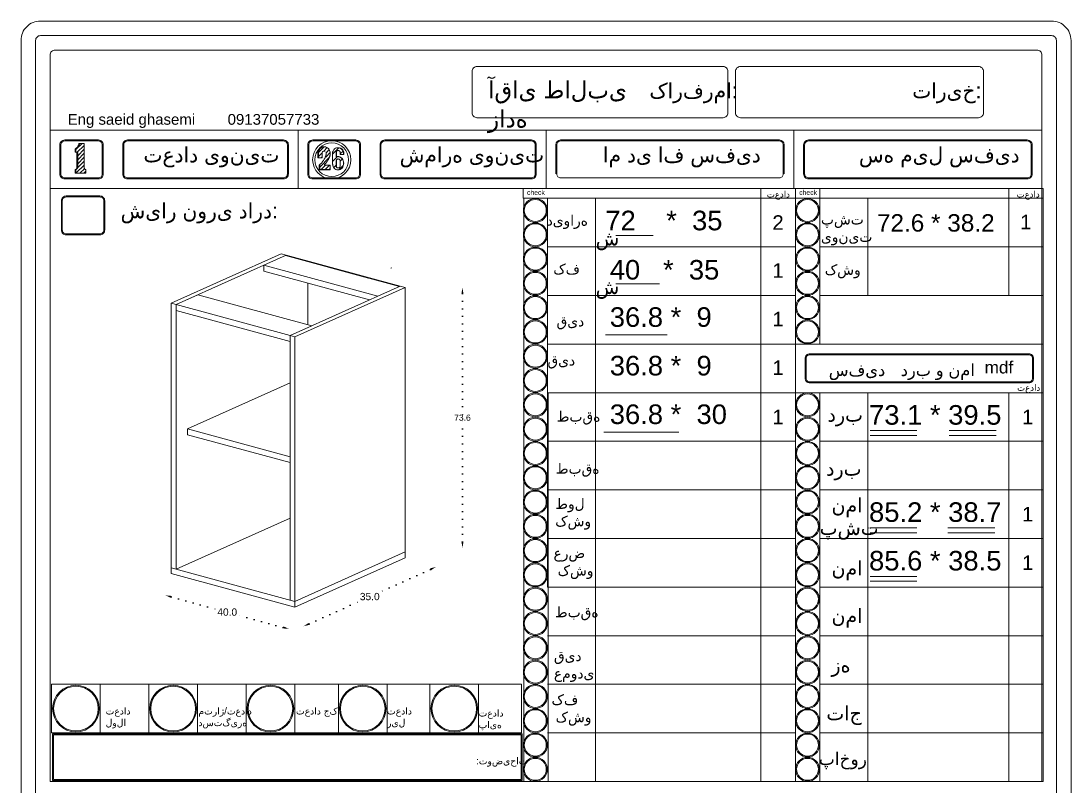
# Model space of a CAD drawing. Header units: inches. Extents: x 104 to 9740, y 936 to 6735.
# Drawn here: x 8816 to 9248, y 4775.8 to 5090.6 of the extents above; entities that cross this region are included whole.
import ezdxf

# ---------------------------------------------------------------- set-up
doc = ezdxf.new("R2010")
doc.units = ezdxf.units.IN
doc.header["$MEASUREMENT"] = 0
doc.linetypes.add('ACAD_ISO07W100', pattern=[3, 0, -3])
doc.styles.get("Standard").update_dxf_attribs({"font": 'arial.ttf'})
doc.dimstyles.new('Copy of Standard', dxfattribs={"dimtxt": 2.5, "dimasz": 2.5, "dimexe": 0.18, "dimexo": 0.0625, "dimgap": 0.09, "dimtad": 0, "dimtih": 1, "dimtoh": 1, "dimdec": 1, "dimzin": 0, "dimdsep": 46, "dimtxsty": 'Standard', "dimcen": 0.09, "dimse1": 1, "dimse2": 1, "dimadec": 0, "dimazin": 0, "dimtfac": 1, "dimtdec": 1, "dimtix": 1, "dimtofl": 0, "dimtmove": 0, "dimatfit": 3, "dimfxl": 1, "dimtolj": 1, "dimtzin": 0, "dimarcsym": 0})
doc.dimstyles.get("Standard").update_dxf_attribs({"dimtxt": 3, "dimasz": 2.5, "dimexe": 0.18, "dimexo": 0.0625, "dimgap": 0.09, "dimtad": 0, "dimtih": 1, "dimtoh": 1, "dimdec": 1, "dimzin": 0, "dimdsep": 46, "dimtxsty": 'Standard', "dimcen": 0.09, "dimse1": 1, "dimse2": 1, "dimadec": 0, "dimazin": 0, "dimtfac": 1, "dimtdec": 1, "dimtix": 1, "dimtofl": 0, "dimtmove": 0, "dimatfit": 0, "dimfxl": 1, "dimtolj": 1, "dimtzin": 0, "dimarcsym": 0})

# ---------------------------------------------------------------- blocks, each defined once
blk = doc.blocks.new('*D852')
at = {"color": 0, "linetype": 'ACAD_ISO07W100', "lineweight": -2, "transparency": 16777216}
for p, q in [((8997.59, 4978.38), (8997.59, 4928.7)), ((8997.59, 4876.28), (8997.59, 4925.96))]:
    blk.add_line(p, q, dxfattribs=at)
at = {"color": 0, "transparency": 16777216}
for points in [[(8997.17, 4978.38), (8998.01, 4978.38), (8997.59, 4980.88)], [(8997.17, 4876.28), (8998.01, 4876.28), (8997.59, 4873.78)]]:
    blk.add_solid(points, dxfattribs=at)
at = {"layer": 'Defpoints', "color": 0, "transparency": 16777216}
for p in [(8973.98, 4980.88), (8997.59, 4980.88), (8983.2, 4873.78)]:
    blk.add_point(p, dxfattribs=at)
at = {"color": 0, "lineweight": 20, "transparency": 16777216, "insert": (8997.59, 4927.33), "char_height": 2.5, "attachment_point": 5}
blk.add_mtext('\\A1;73.6', dxfattribs=at)
blk = doc.blocks.new('*D848')
at = {"color": 0, "linetype": 'ACAD_ISO07W100', "lineweight": -2, "transparency": 16777216}
for p, q in [((8984.44, 4864.92), (8963.08, 4855.33)), ((8934.49, 4842.5), (8955.85, 4852.09))]:
    blk.add_line(p, q, dxfattribs=at)
at = {"color": 0, "transparency": 16777216}
for points in [[(8984.27, 4865.3), (8984.61, 4864.54), (8986.72, 4865.94)], [(8934.32, 4842.88), (8934.66, 4842.12), (8932.21, 4841.48)]]:
    blk.add_solid(points, dxfattribs=at)
at = {"layer": 'Defpoints', "color": 0, "transparency": 16777216}
for p in [(8983.2, 4873.78), (8928.69, 4849.32), (8932.21, 4841.48)]:
    blk.add_point(p, dxfattribs=at)
at = {"color": 0, "lineweight": 20, "transparency": 16777216, "insert": (8959.46, 4853.71), "char_height": 3, "attachment_point": 5}
blk.add_mtext('\\A1;35.0', dxfattribs=at)
blk = doc.blocks.new('*D849')
at = {"color": 0, "linetype": 'ACAD_ISO07W100', "lineweight": -2, "transparency": 16777216}
for p, q in [((8877.76, 4853.59), (8896.77, 4848.42)), ((8923.85, 4841.05), (8904.85, 4846.22))]:
    blk.add_line(p, q, dxfattribs=at)
at = {"color": 0, "transparency": 16777216}
for points in [[(8877.87, 4853.99), (8877.66, 4853.18), (8875.35, 4854.24)], [(8923.96, 4841.45), (8923.74, 4840.64), (8926.26, 4840.39)]]:
    blk.add_solid(points, dxfattribs=at)
at = {"layer": 'Defpoints', "color": 0, "transparency": 16777216}
for p in [(8877.78, 4863.17), (8875.35, 4854.24), (8928.69, 4849.32)]:
    blk.add_point(p, dxfattribs=at)
at = {"color": 0, "lineweight": 20, "transparency": 16777216, "insert": (8900.81, 4847.32), "char_height": 3, "attachment_point": 5}
blk.add_mtext('\\A1;40.0', dxfattribs=at)

msp = doc.modelspace()

# ---------------------------------------------------------------- hatches: boundary and pattern name
at = {"lineweight": 20}
h = msp.add_hatch(dxfattribs=at)
h.set_pattern_fill('ANSI31', color=256, scale=9.218651)
h.set_pattern_definition([(45, (8092.7058, 5579.2127), (-0.8148213, 0.8148213), [])])
h.paths.add_polyline_path([(8842.47, 5029.46), (8842.38, 5029.5), (8842.3, 5029.56), (8842.22, 5029.62), (8842.15, 5029.69), (8842.09, 5029.77), (8842.04, 5029.86), (8842, 5029.95), (8841.97, 5030.05), (8841.95, 5030.14), (8841.94, 5030.24), (8841.94, 5040.17), (8840.08, 5040.17), (8840.05, 5039.94), (8840.01, 5039.71), (8839.94, 5039.49), (8839.85, 5039.27), (8839.75, 5039.06), (8839.63, 5038.86), (8839.49, 5038.67), (8839.33, 5038.5), (8839.16, 5038.34), (8838.98, 5038.19), (8838.78, 5038.06), (8838.58, 5037.95), (8838.58, 5036.55), (8838.98, 5036.55), (8839.29, 5036.52), (8839.29, 5030.28), (8839.28, 5030.19), (8839.26, 5030.09), (8839.22, 5030), (8839.18, 5029.91), (8839.13, 5029.83), (8839.07, 5029.75), (8839, 5029.68), (8838.93, 5029.62), (8838.85, 5029.57), (8838.76, 5029.52), (8838.67, 5029.48), (8838.58, 5029.46), (8838.58, 5028.03), (8842.67, 5028.03), (8842.67, 5029.41), (8842.57, 5029.43)])
h = msp.add_hatch(dxfattribs=at)
h.set_pattern_fill('ANSI31', color=256, scale=9.218651)
h.set_pattern_definition([(45, (8302.9382, 5606.9876), (-0.8148213, 0.8148213), [])])
h.paths.add_polyline_path([(8943.16, 5031.24), (8940.81, 5031.24), (8940.81, 5031.52), (8941.05, 5031.75), (8941.28, 5031.99), (8941.5, 5032.24), (8941.71, 5032.5), (8941.91, 5032.76), (8942.1, 5033.04), (8942.27, 5033.32), (8942.44, 5033.61), (8942.59, 5033.9), (8942.73, 5034.2), (8942.86, 5034.51), (8942.91, 5034.63), (8942.98, 5034.82), (8943.04, 5035.02), (8943.09, 5035.21), (8943.14, 5035.42), (8943.17, 5035.62), (8943.19, 5035.82), (8943.2, 5036.03), (8943.2, 5036.23), (8943.19, 5036.44), (8943.16, 5036.64), (8942.96, 5037.34), (8942.58, 5037.95), (8942.03, 5038.43), (8941.44, 5038.7), (8940.82, 5038.79), (8940.12, 5038.68), (8939.46, 5038.39), (8938.93, 5037.91), (8938.54, 5037.31), (8938.35, 5036.62), (8938.35, 5035.9), (8938.35, 5034.26), (8939.83, 5034.26), (8939.83, 5036.42), (8939.97, 5036.68), (8940.16, 5036.87), (8940.4, 5036.99), (8940.66, 5037.03), (8940.82, 5037), (8940.92, 5036.99), (8940.93, 5036.99), (8941.09, 5036.96), (8941.32, 5036.84), (8941.51, 5036.66), (8941.64, 5036.43), (8941.68, 5036.17), (8941.68, 5036), (8941.67, 5035.83), (8941.66, 5035.67), (8941.63, 5035.5), (8941.6, 5035.34), (8941.56, 5035.17), (8941.52, 5035.01), (8941.46, 5034.86), (8941.4, 5034.7), (8941.33, 5034.55), (8941.25, 5034.38), (8941.09, 5034.06), (8940.91, 5033.74), (8940.73, 5033.44), (8940.53, 5033.14), (8940.33, 5032.84), (8940.11, 5032.56), (8939.88, 5032.28), (8939.64, 5032.02), (8939.4, 5031.76), (8939.14, 5031.51), (8938.87, 5031.27), (8938.87, 5029.45), (8943.16, 5029.45)])
h = msp.add_hatch(dxfattribs=at)
h.set_pattern_fill('ANSI31', color=256, scale=17)
h.set_pattern_definition([(45, (7951.4652, 5921.3374), (-1.502602, 1.502602), [])])
h.paths.add_polyline_path([(8947.94, 5033.99), (8947.8, 5034.14), (8947.64, 5034.29), (8947.46, 5034.41), (8947.28, 5034.52), (8947.09, 5034.61), (8946.89, 5034.68), (8946.68, 5034.73), (8946.47, 5034.76), (8946.25, 5034.77), (8946.11, 5034.76), (8945.92, 5034.73), (8945.71, 5034.68), (8945.62, 5034.67), (8945.62, 5036.52), (8945.65, 5036.72), (8945.72, 5036.9), (8945.84, 5037.06), (8946, 5037.18), (8946.18, 5037.25), (8946.28, 5037.29), (8946.48, 5037.31), (8946.67, 5037.29), (8946.86, 5037.21), (8947.02, 5037.09), (8947.14, 5036.93), (8947.22, 5036.75), (8947.24, 5036.55), (8947.24, 5035.59), (8948.64, 5035.59), (8948.64, 5036.52), (8948.48, 5037.03), (8948.22, 5037.49), (8947.85, 5037.87), (8947.4, 5038.17), (8946.9, 5038.35), (8946.38, 5038.41), (8946.37, 5038.41), (8945.84, 5038.35), (8945.39, 5038.18), (8944.98, 5037.91), (8944.61, 5037.52), (8944.34, 5037.06), (8944.18, 5036.55), (8944.18, 5032.1), (8944.18, 5031.91), (8944.19, 5031.72), (8944.21, 5031.53), (8944.24, 5031.34), (8944.28, 5031.15), (8944.33, 5030.97), (8944.36, 5030.85), (8944.54, 5030.43), (8944.81, 5030.05), (8945.15, 5029.73), (8945.49, 5029.53), (8945.89, 5029.4), (8946.35, 5029.35), (8946.8, 5029.4), (8947.24, 5029.54), (8947.63, 5029.77), (8947.76, 5029.89), (8947.94, 5030.07), (8948.24, 5030.51), (8948.46, 5030.99), (8948.6, 5031.5), (8948.64, 5032.03), (8948.6, 5032.56), (8948.46, 5033.07), (8948.24, 5033.55)])
h.paths.add_polyline_path([(8945.65, 5033.23), (8945.72, 5033.42), (8945.84, 5033.57), (8946, 5033.69), (8946.18, 5033.77), (8946.38, 5033.8), (8946.48, 5033.79), (8946.67, 5033.77), (8946.86, 5033.69), (8947.02, 5033.57), (8947.14, 5033.41), (8947.22, 5033.23), (8947.24, 5033.03), (8947.24, 5030.85), (8947.22, 5030.65), (8947.14, 5030.47), (8947.02, 5030.31), (8946.86, 5030.19), (8946.67, 5030.11), (8946.48, 5030.09), (8946.28, 5030.11), (8946.18, 5030.15), (8946.09, 5030.19), (8946, 5030.22), (8945.84, 5030.35), (8945.72, 5030.5), (8945.65, 5030.69), (8945.62, 5030.88), (8945.62, 5033.04)], flags=16)

# ---------------------------------------------------------------- linework, layer by layer
for p, q in [((8827.97, 4777.62), (8827.97, 5076.58)), ((9235.97, 5045.62), (8827.97, 5045.62)), ((8827.97, 4866.63), (8827.97, 5045.62)), ((8847.81, 5041.62), (8833.97, 5041.62)), ((8923.97, 5041.62), (8859.81, 5041.62)), ((8929.97, 5021.62), (8929.97, 5045.62)), ((8953.67, 5041.62), (8935.97, 5041.62)), ((9025.97, 5041.62), (8965.67, 5041.62)), ((9031.97, 5021.62), (9031.97, 5045.62)), ((9031.97, 5045.62), (9031.97, 5025.62)), ((9127.97, 5041.62), (9037.97, 5041.62)), ((9133.97, 5021.62), (9133.97, 5045.62)), ((9229.97, 5041.62), (9139.97, 5041.62)), ((8831.97, 5027.62), (8831.97, 5039.62)), ((8838.58, 5037.95), (8838.58, 5036.55)), ((8849.81, 5039.62), (8849.81, 5027.62)), ((8857.81, 5027.62), (8857.81, 5039.62)), ((8925.97, 5027.62), (8925.97, 5039.62)), ((8933.97, 5039.62), (8933.97, 5027.62)), ((8946.28, 5037.29), (8946.48, 5037.31)), ((8955.67, 5027.62), (8955.67, 5039.62)), ((8963.67, 5027.62), (8963.67, 5039.62)), ((9027.97, 5039.62), (9027.97, 5027.62)), ((9035.97, 5027.62), (9035.97, 5039.62)), ((9129.97, 5039.62), (9129.97, 5027.62)), ((9137.97, 5027.62), (9137.97, 5039.62)), ((9231.97, 5027.62), (9231.97, 5039.62)), ((9022.57, 5021.62), (9022.57, 5017.62)), ((9120.4, 4777.62), (9120.4, 5021.62)), ((9134.57, 5021.62), (9134.57, 4997.62)), ((9144.57, 5021.62), (9144.57, 4997.62)), ((9222.35, 4977.62), (9222.35, 5021.62)), ((9022.57, 5017.62), (9236.57, 5017.62)), ((9022.84, 4777.62), (9022.84, 5017.62)), ((9032.57, 4861.62), (9032.57, 5017.62)), ((9032.57, 4857.62), (9032.57, 5017.62)), ((9032.57, 5017.62), (9032.57, 4997.62)), ((9052.38, 5017.62), (9052.38, 4777.62)), ((9134.57, 4861.62), (9134.57, 5017.62)), ((9134.57, 4777.62), (9134.57, 5017.62)), ((9144.57, 4977.62), (9144.57, 5017.62)), ((9144.57, 4957.62), (9144.57, 5017.62)), ((9144.57, 4957.62), (9144.57, 5017.62)), ((9144.57, 5017.62), (9144.57, 4997.62)), ((9164.38, 5017.62), (9164.38, 4977.62)), ((9060.73, 5002.36), (9076.06, 5002.36)), ((9032.57, 4997.62), (9134.57, 4997.62)), ((9144.57, 4997.62), (9236.57, 4997.62)), ((8915.89, 4990.05), (8915.89, 4987.63)), ((9060.73, 4982.36), (9078.62, 4982.36)), ((9032.57, 4977.62), (9134.57, 4977.62)), ((9236.57, 4977.62), (9144.57, 4977.62)), ((9236.57, 4977.62), (9216.57, 4977.62)), ((9056.38, 4961.48), (9081.8, 4961.48)), ((9032.57, 4957.62), (9236.57, 4957.62)), ((9138.57, 4943.62), (9138.57, 4951.62)), ((9230.57, 4953.62), (9140.57, 4953.62)), ((9232.57, 4951.62), (9232.57, 4943.62)), ((9230.57, 4941.62), (9140.57, 4941.62)), ((9032.57, 4937.62), (9134.57, 4937.62)), ((9032.84, 4777.62), (9032.84, 4937.62)), ((9236.57, 4937.62), (9134.57, 4937.62)), ((9144.57, 4777.62), (9144.57, 4937.62)), ((9164.38, 4937.62), (9164.38, 4837.62)), ((9222.35, 4937.62), (9222.35, 4777.62)), ((9055.82, 4921.36), (9086.58, 4921.36)), ((9165.27, 4922.01), (9184.6, 4922.01)), ((9197.9, 4922.01), (9217.23, 4922.01)), ((9032.57, 4917.62), (9134.57, 4917.62)), ((9032.57, 4917.62), (9052.38, 4917.62)), ((9032.57, 4917.62), (9134.57, 4917.62)), ((9101.08, 4917.62), (9134.57, 4917.62)), ((9144.57, 4917.62), (9236.57, 4917.62)), ((9164.38, 4917.62), (9164.38, 4817.62)), ((9165.27, 4919.99), (9184.6, 4919.99)), ((9197.9, 4919.99), (9217.23, 4919.99)), ((9032.57, 4897.62), (9052.38, 4897.62)), ((9032.57, 4897.62), (9134.57, 4897.62)), ((9144.57, 4897.62), (9236.57, 4897.62)), ((9144.57, 4897.62), (9236.57, 4897.62)), ((9164.38, 4897.62), (9164.38, 4797.62)), ((9165.27, 4882.01), (9184.6, 4882.01)), ((9197.32, 4882.01), (9216.66, 4882.01)), ((9032.57, 4877.62), (9134.57, 4877.62)), ((9144.57, 4877.62), (9236.57, 4877.62)), ((9164.38, 4877.62), (9164.38, 4777.62)), ((9165.27, 4879.99), (9184.6, 4879.99)), ((9197.32, 4879.99), (9216.66, 4879.99)), ((9165.27, 4862.01), (9184.6, 4862.01)), ((9032.57, 4857.62), (9134.57, 4857.62)), ((9120.4, 4857.62), (9134.57, 4857.62)), ((9144.57, 4857.62), (9236.57, 4857.62)), ((9165.27, 4859.99), (9184.6, 4859.99)), ((9032.57, 4837.62), (9134.57, 4837.62)), ((9120.4, 4837.62), (9134.57, 4837.62)), ((9144.57, 4837.62), (9236.57, 4837.62)), ((9144.57, 4837.62), (9236.57, 4837.62)), ((8828.57, 4817.62), (9021.95, 4817.62)), ((8828.57, 4817.62), (8828.57, 4797.62)), ((8848.57, 4817.62), (8848.57, 4797.62)), ((8868.57, 4817.62), (8868.57, 4797.62)), ((8888.57, 4817.62), (8888.57, 4797.62)), ((8908.57, 4817.62), (8908.57, 4797.62)), ((8928.57, 4817.62), (8928.57, 4797.62)), ((8946.56, 4817.62), (8946.56, 4797.62)), ((8966.56, 4817.62), (8966.56, 4797.62)), ((8984.24, 4817.62), (8984.24, 4797.62)), ((9004.24, 4817.62), (9004.24, 4797.62)), ((9021.95, 4817.62), (9021.95, 4797.62)), ((9032.57, 4817.62), (9134.57, 4817.62)), ((9032.57, 4817.62), (9134.57, 4817.62)), ((9120.4, 4817.62), (9134.57, 4817.62)), ((9144.57, 4817.62), (9236.57, 4817.62)), ((9144.57, 4817.62), (9236.57, 4817.62)), ((8828.57, 4797.62), (9021.95, 4797.62)), ((9032.57, 4797.62), (9134.57, 4797.62)), ((9032.57, 4797.62), (9134.57, 4797.62)), ((9120.4, 4797.62), (9134.57, 4797.62)), ((9144.57, 4797.62), (9236.57, 4797.62)), ((9144.57, 4797.62), (9236.57, 4797.62)), ((9022.57, 4777.62), (9134.57, 4777.62))]:
    msp.add_line(p, q, dxfattribs=at)
at = {"linetype": 'Continuous', "lineweight": 20, "extrusion": (5.55112e-17, 0.936966, 0.34942)}
for p, q in [((8923.07, 4994.74), (8877.78, 4974.41)), ((8879.82, 4973.86), (8925.11, 4994.18)), ((8925.11, 4994.18), (8923.07, 4994.74)), ((8925.11, 4994.18), (8924.81, 4994.05)), ((8958.92, 4984.77), (8924.81, 4994.05)), ((8924.81, 4994.05), (8971.65, 4981.31)), ((8925.11, 4994.18), (8971.95, 4981.44)), ((8962.73, 4977.3), (8915.89, 4990.05)), ((8959.38, 4975.8), (8915.89, 4987.63)), ((8968.44, 4989.04), (8968.14, 4988.9)), ((8968.44, 4989.04), (8968.44, 4988.82)), ((8971.95, 4981.44), (8926.66, 4961.11)), ((8934.03, 4982.69), (8934.03, 4965.54)), ((8973.98, 4980.88), (8971.95, 4981.44)), ((8888.74, 4977.86), (8879.82, 4973.86)), ((8888.74, 4977.86), (8935.58, 4965.12)), ((8928.69, 4960.56), (8973.98, 4980.88)), ((8973.98, 4980.88), (8973.98, 4869.64)), ((8973.98, 4980.88), (8973.98, 4872.06)), ((8877.78, 4974.41), (8879.82, 4973.86)), ((8877.78, 4974.41), (8877.78, 4865.59)), ((8879.82, 4973.86), (8879.82, 4865.03)), ((8879.82, 4973.86), (8879.82, 4971.44)), ((8926.66, 4961.11), (8879.82, 4973.86)), ((8958.92, 4975.59), (8958.92, 4975.92)), ((8959.22, 4975.84), (8959.22, 4975.73)), ((8926.66, 4958.7), (8879.82, 4971.44)), ((8935.58, 4965.12), (8926.66, 4961.11)), ((8926.66, 4961.11), (8928.69, 4960.56)), ((8926.66, 4961.11), (8926.66, 4852.29)), ((8926.66, 4961.11), (8926.66, 4958.7)), ((8928.69, 4960.56), (8928.69, 4851.74)), ((8926.66, 4941.67), (8884.48, 4922.75)), ((8884.48, 4922.75), (8884.48, 4920.33)), ((8926.66, 4911.27), (8884.48, 4922.75)), ((8926.66, 4908.85), (8884.48, 4920.33)), ((8926.66, 4886.05), (8879.82, 4865.03)), ((8973.98, 4872.06), (8928.69, 4851.74)), ((8973.98, 4872.06), (8928.69, 4851.74)), ((8928.69, 4849.32), (8973.98, 4869.64)), ((8973.98, 4869.64), (8973.98, 4872.06)), ((8879.82, 4865.03), (8877.78, 4865.59)), ((8928.69, 4851.74), (8877.78, 4865.59)), ((8877.78, 4863.17), (8877.78, 4865.59)), ((8877.78, 4863.17), (8928.69, 4849.32)), ((8928.69, 4851.74), (8926.66, 4852.29)), ((8928.69, 4851.74), (8928.69, 4849.32))]:
    msp.add_line(p, q, dxfattribs=at)
at = {"lineweight": 20}
for points in [[(8823.97, 4484.58), (9239.97, 4484.58, 0.414214), (9247.97, 4492.58), (9247.97, 5082.58, 0.414214), (9239.97, 5090.58), (8823.97, 5090.58, 0.414214), (8815.97, 5082.58), (8815.97, 4492.58, 0.414214)], [(8823.97, 4490.58), (9239.97, 4490.58, 0.414214), (9241.97, 4492.58), (9241.97, 5082.58, 0.414214), (9239.97, 5084.58), (8823.97, 5084.58, 0.414214), (8821.97, 5082.58), (8821.97, 4492.58, 0.414214)], [(9106.82, 5069.83, 0.414214), (9104.82, 5071.83), (9003.57, 5071.83, 0.414214), (9001.57, 5069.83), (9001.57, 5052.79, 0.414214), (9003.57, 5050.79), (9104.82, 5050.79, 0.414214), (9106.82, 5052.79)], [(9111.95, 5050.79), (9209.95, 5050.79, 0.414214), (9211.95, 5052.79), (9211.95, 5069.83, 0.414214), (9209.95, 5071.83), (9111.95, 5071.83, 0.414214), (9109.95, 5069.83), (9109.95, 5052.79, 0.414214)], [(9211.95, 5069.83, 0.414214), (9209.95, 5071.83), (9111.95, 5071.83, 0.414214), (9109.95, 5069.83), (9109.95, 5052.79, 0.414214), (9111.95, 5050.79), (9209.95, 5050.79, 0.414214), (9211.95, 5052.79)], [(8849.81, 5039.62, 0.414214), (8847.81, 5041.62), (8833.97, 5041.62, 0.414214), (8831.97, 5039.62), (8831.97, 5027.62, 0.414214), (8833.97, 5025.62), (8847.81, 5025.62, 0.414214), (8849.81, 5027.62)], [(8925.97, 5039.62, 0.414214), (8923.97, 5041.62), (8859.81, 5041.62, 0.414214), (8857.81, 5039.62), (8857.81, 5027.62, 0.414214), (8859.81, 5025.62), (8923.97, 5025.62, 0.414214), (8925.97, 5027.62)], [(8955.67, 5039.62, 0.414214), (8953.67, 5041.62), (8935.97, 5041.62, 0.414214), (8933.97, 5039.62), (8933.97, 5027.62, 0.414214), (8935.97, 5025.62), (8953.67, 5025.62, 0.414214), (8955.67, 5027.62)], [(9027.97, 5039.62, 0.414214), (9025.97, 5041.62), (8965.67, 5041.62, 0.414214), (8963.67, 5039.62), (8963.67, 5027.62, 0.414214), (8965.67, 5025.62), (9025.97, 5025.62, 0.414214), (9027.97, 5027.62)], [(9231.97, 5039.62, 0.414214), (9229.97, 5041.62), (9139.97, 5041.62, 0.414214), (9137.97, 5039.62), (9137.97, 5027.62, 0.414214), (9139.97, 5025.62), (9229.97, 5025.62, 0.414214), (9231.97, 5027.62)], [(8849.41, 5039.62, 0.414214), (8847.81, 5041.22), (8833.97, 5041.22, 0.414214), (8832.37, 5039.62), (8832.37, 5027.62, 0.414214), (8833.97, 5026.02), (8847.81, 5026.02, 0.414214), (8849.41, 5027.62)], [(8925.57, 5039.62, 0.414214), (8923.97, 5041.22), (8859.81, 5041.22, 0.414214), (8858.21, 5039.62), (8858.21, 5027.62, 0.414214), (8859.81, 5026.02), (8923.97, 5026.02, 0.414214), (8925.57, 5027.62)], [(8955.27, 5039.62, 0.414214), (8953.67, 5041.22), (8935.97, 5041.22, 0.414214), (8934.37, 5039.62), (8934.37, 5027.62, 0.414214), (8935.97, 5026.02), (8953.67, 5026.02, 0.414214), (8955.27, 5027.62)], [(9027.57, 5039.62, 0.414214), (9025.97, 5041.22), (8965.67, 5041.22, 0.414214), (8964.07, 5039.62), (8964.07, 5027.62, 0.414214), (8965.67, 5026.02), (9025.97, 5026.02, 0.414214), (9027.57, 5027.62)], [(9129.57, 5039.62, 0.414214), (9127.97, 5041.22), (9037.97, 5041.22, 0.414214), (9036.37, 5039.62), (9036.37, 5027.62, 0.414214), (9037.97, 5026.02), (9127.97, 5026.02, 0.414214), (9129.57, 5027.62)], [(9231.57, 5039.62, 0.414214), (9229.97, 5041.22), (9139.97, 5041.22, 0.414214), (9138.37, 5039.62), (9138.37, 5027.62, 0.414214), (9139.97, 5026.02), (9229.97, 5026.02, 0.414214), (9231.57, 5027.62)], [(8850.42, 5016.58, 0.414214), (8848.42, 5018.58), (8834.57, 5018.58, 0.414214), (8832.57, 5016.58), (8832.57, 5004.58, 0.414214), (8834.57, 5002.58), (8848.42, 5002.58, 0.414214), (8850.42, 5004.58)], [(8850.42, 5016.58, 0.414214), (8848.42, 5018.58), (8834.57, 5018.58, 0.414214), (8832.57, 5016.58), (8832.57, 5004.58, 0.414214), (8834.57, 5002.58), (8848.42, 5002.58, 0.414214), (8850.42, 5004.58)], [(8850.02, 5016.58, 0.414214), (8848.42, 5018.18), (8834.57, 5018.18, 0.414214), (8832.97, 5016.58), (8832.97, 5004.58, 0.414214), (8834.57, 5002.98), (8848.42, 5002.98, 0.414214), (8850.02, 5004.58)], [(8850.02, 5016.58, 0.414214), (8848.42, 5018.18), (8834.57, 5018.18, 0.414214), (8832.97, 5016.58), (8832.97, 5004.58, 0.414214), (8834.57, 5002.98), (8848.42, 5002.98, 0.414214), (8850.02, 5004.58)], [(9232.57, 4951.62, 0.414214), (9230.57, 4953.62), (9140.57, 4953.62, 0.414214), (9138.57, 4951.62), (9138.57, 4943.62, 0.414214), (9140.57, 4941.62), (9230.57, 4941.62, 0.414214), (9232.57, 4943.62)], [(9232.17, 4951.62, 0.414214), (9230.57, 4953.22), (9140.57, 4953.22, 0.414214), (9138.97, 4951.62), (9138.97, 4943.62, 0.414214), (9140.57, 4942.02), (9230.57, 4942.02, 0.414214), (9232.17, 4943.62)]]:
    msp.add_lwpolyline(points, format="xyb", close=True, dxfattribs=at)
for points in [[(9235.97, 4878.56), (9235.97, 5076.58, 0.414214), (9233.97, 5078.58), (8829.97, 5078.58, 0.414214), (8827.97, 5076.58), (8827.97, 4878.56)], [(9106.82, 5069.83, 0.414214), (9104.82, 5071.83), (9003.57, 5071.83, 0.414214), (9001.57, 5069.83), (9001.57, 5052.79, 0.414214), (9003.57, 5050.79), (9104.82, 5050.79, 0.414214), (9106.82, 5052.79), (9106.82, 5069.83)]]:
    msp.add_lwpolyline(points, format="xyb", dxfattribs=at)
for points in [[(8838.26, 5027.97), (8842.67, 5027.97), (8842.67, 5028.03), (8842.67, 5029.41), (8842.57, 5029.43), (8842.47, 5029.46), (8842.38, 5029.5), (8842.3, 5029.56), (8842.22, 5029.62), (8842.15, 5029.69), (8842.09, 5029.77), (8842.04, 5029.86), (8842, 5029.95), (8841.97, 5030.05), (8841.95, 5030.14), (8841.94, 5030.24), (8841.94, 5040.17), (8841.94, 5040.23), (8839.78, 5040.23), (8839.75, 5039.99), (8839.7, 5039.76), (8839.64, 5039.54), (8839.55, 5039.32), (8839.44, 5039.11), (8839.32, 5038.91), (8839.18, 5038.72), (8839.02, 5038.54), (8838.85, 5038.38), (8838.67, 5038.23), (8838.47, 5038.1), (8838.26, 5037.99), (8838.26, 5036.55), (8838.58, 5036.55), (8838.98, 5036.55), (8838.98, 5030.24), (8838.97, 5030.15), (8838.95, 5030.05), (8838.91, 5029.96), (8838.87, 5029.87), (8838.82, 5029.79), (8838.76, 5029.71), (8838.69, 5029.64), (8838.62, 5029.58), (8838.54, 5029.52), (8838.45, 5029.47), (8838.36, 5029.44), (8838.26, 5029.41), (8838.26, 5027.97), (8838.58, 5028.03), (8838.58, 5029.46), (8838.67, 5029.48), (8838.76, 5029.52), (8838.85, 5029.57), (8838.93, 5029.62), (8839, 5029.68), (8839.07, 5029.75), (8839.13, 5029.83), (8839.18, 5029.91), (8839.22, 5030), (8839.26, 5030.09), (8839.28, 5030.19), (8839.29, 5030.28), (8839.29, 5036.52), (8838.98, 5036.55)], [(8838.26, 5037.99), (8838.58, 5037.95), (8838.78, 5038.06), (8838.98, 5038.19), (8839.16, 5038.34), (8839.33, 5038.5), (8839.49, 5038.67), (8839.63, 5038.86), (8839.75, 5039.06), (8839.85, 5039.27), (8839.94, 5039.49), (8840.01, 5039.71), (8840.05, 5039.94), (8840.08, 5040.17)], [(8839.78, 5040.23), (8840.08, 5040.17), (8841.94, 5040.17)], [(8938.16, 5034.26), (8938.16, 5035.92), (8938.16, 5036.64), (8938.36, 5037.34), (8938.74, 5037.95), (8939.29, 5038.43), (8939.94, 5038.73), (8940.66, 5038.83), (8941.38, 5038.73), (8941.44, 5038.7), (8942.03, 5038.43), (8942.58, 5037.95), (8942.96, 5037.34), (8943.16, 5036.64), (8943.19, 5036.44), (8943.2, 5036.23), (8943.2, 5036.03), (8943.19, 5035.82), (8943.17, 5035.62), (8943.14, 5035.42), (8943.09, 5035.21), (8943.04, 5035.02), (8942.98, 5034.82), (8942.91, 5034.63), (8942.86, 5034.51), (8942.73, 5034.2), (8942.59, 5033.9), (8942.44, 5033.61), (8942.27, 5033.32), (8942.1, 5033.04), (8941.91, 5032.76), (8941.71, 5032.5), (8941.5, 5032.24), (8941.28, 5031.99), (8941.05, 5031.75), (8940.81, 5031.52), (8940.81, 5031.24), (8943.16, 5031.24), (8943.16, 5029.45), (8943.16, 5029.4), (8938.69, 5029.4)], [(8938.35, 5034.26), (8938.35, 5035.9), (8938.35, 5036.62), (8938.54, 5037.31), (8938.93, 5037.91), (8939.46, 5038.39), (8940.12, 5038.68), (8940.82, 5038.79), (8941.44, 5038.7)], [(8944.28, 5031.15), (8944.24, 5031.34), (8944.21, 5031.53), (8944.19, 5031.72), (8944.18, 5031.91), (8944.18, 5032.1), (8944.18, 5036.55), (8944.34, 5037.06), (8944.61, 5037.52), (8944.98, 5037.91), (8945.39, 5038.18), (8945.43, 5038.21), (8945.93, 5038.39), (8946.47, 5038.45), (8946.48, 5038.45), (8947, 5038.39), (8947.51, 5038.21), (8947.96, 5037.91)], [(8945.39, 5038.18), (8945.84, 5038.35), (8946.37, 5038.41), (8946.38, 5038.41), (8946.9, 5038.35), (8947.4, 5038.17), (8947.85, 5037.87), (8948.22, 5037.49), (8948.48, 5037.03), (8948.64, 5036.52), (8948.64, 5035.59)], [(8946.48, 5037.31), (8946.67, 5037.29), (8946.86, 5037.21), (8947.02, 5037.09), (8947.14, 5036.93), (8947.22, 5036.75), (8947.24, 5036.55), (8947.24, 5035.59), (8948.64, 5035.59), (8948.76, 5035.59), (8948.76, 5036.55), (8948.6, 5037.06), (8948.33, 5037.52), (8947.96, 5037.91)], [(8938.16, 5034.26), (8938.35, 5034.26), (8939.83, 5034.26), (8939.83, 5036.38), (8939.84, 5036.45), (8939.97, 5036.69), (8940.16, 5036.87), (8940.4, 5036.99), (8940.66, 5037.03), (8940.83, 5037.01), (8940.93, 5036.99), (8940.93, 5036.99)], [(8941.35, 5036.68), (8941.48, 5036.45), (8941.53, 5036.19), (8941.53, 5036.02), (8941.52, 5035.85), (8941.5, 5035.68), (8941.48, 5035.51), (8941.45, 5035.35), (8941.41, 5035.18), (8941.36, 5035.02), (8941.3, 5034.86), (8941.24, 5034.7), (8941.17, 5034.55), (8941.09, 5034.38), (8940.93, 5034.05), (8940.75, 5033.74), (8940.56, 5033.43), (8940.37, 5033.13), (8940.16, 5032.83), (8939.94, 5032.54), (8939.71, 5032.27), (8939.47, 5032), (8939.22, 5031.74), (8938.96, 5031.48), (8938.69, 5031.24), (8938.69, 5029.4), (8938.87, 5029.45), (8943.16, 5029.45)], [(8945.49, 5029.53), (8945.89, 5029.4), (8946.35, 5029.35), (8946.8, 5029.4), (8947.24, 5029.54), (8947.63, 5029.77), (8947.76, 5029.89), (8947.94, 5030.07), (8948.24, 5030.51), (8948.46, 5030.99), (8948.6, 5031.5), (8948.64, 5032.03), (8948.6, 5032.56), (8948.46, 5033.07), (8948.24, 5033.55), (8947.94, 5033.99), (8947.8, 5034.14), (8947.64, 5034.29), (8947.46, 5034.41), (8947.28, 5034.52), (8947.09, 5034.61), (8946.89, 5034.68), (8946.68, 5034.73), (8946.47, 5034.76), (8946.25, 5034.77), (8946.11, 5034.76)], [(8945.71, 5034.68), (8945.62, 5034.67), (8945.62, 5036.52)], [(8947.87, 5029.85), (8948.05, 5030.03), (8948.35, 5030.48), (8948.58, 5030.96), (8948.71, 5031.48), (8948.76, 5032.01), (8948.71, 5032.54), (8948.58, 5033.06), (8948.35, 5033.55), (8948.05, 5033.99), (8947.9, 5034.15), (8947.74, 5034.29), (8947.57, 5034.42), (8947.38, 5034.53), (8947.19, 5034.62), (8946.99, 5034.69), (8946.78, 5034.74), (8946.56, 5034.77), (8946.35, 5034.78), (8946.13, 5034.77), (8946.11, 5034.76), (8945.92, 5034.73), (8945.71, 5034.68), (8945.71, 5036.55)], [(8946.09, 5030.19), (8945.93, 5030.31), (8945.81, 5030.47), (8945.74, 5030.65), (8945.71, 5030.85), (8945.71, 5033.03), (8945.74, 5033.23), (8945.81, 5033.41), (8945.93, 5033.57), (8946.09, 5033.69), (8946.28, 5033.77), (8946.48, 5033.79)], [(8938.69, 5031.24), (8938.87, 5031.27), (8938.87, 5029.45)], [(8947.87, 5029.85), (8947.74, 5029.73), (8947.34, 5029.5), (8946.9, 5029.35), (8946.44, 5029.3), (8945.98, 5029.35), (8945.54, 5029.5), (8945.49, 5029.53), (8945.15, 5029.73), (8944.81, 5030.05), (8944.54, 5030.43), (8944.36, 5030.85), (8944.33, 5030.97), (8944.28, 5031.15)]]:
    msp.add_lwpolyline(points, dxfattribs=at)
for points in [[(8945.71, 5036.55), (8945.74, 5036.75), (8945.81, 5036.93), (8945.93, 5037.09), (8946.09, 5037.21), (8946.28, 5037.29), (8946.18, 5037.25), (8946, 5037.18), (8945.84, 5037.06), (8945.72, 5036.9), (8945.65, 5036.72), (8945.62, 5036.52)], [(8947.02, 5030.31), (8946.86, 5030.19), (8946.67, 5030.11), (8946.48, 5030.09), (8946.28, 5030.11), (8946.18, 5030.15), (8946.09, 5030.19), (8946, 5030.22), (8945.84, 5030.35), (8945.72, 5030.5), (8945.65, 5030.69), (8945.62, 5030.88), (8945.62, 5033.04), (8945.65, 5033.23), (8945.72, 5033.42), (8945.84, 5033.57), (8946, 5033.69), (8946.18, 5033.77), (8946.38, 5033.8), (8946.48, 5033.79), (8946.67, 5033.77), (8946.86, 5033.69), (8947.02, 5033.57), (8947.14, 5033.41), (8947.22, 5033.23), (8947.24, 5033.03), (8947.24, 5030.85), (8947.22, 5030.65), (8947.14, 5030.47)], [(8827.97, 5021.62), (9235.97, 5021.62), (9235.97, 4777.62), (8827.97, 4777.62)], [(9022.57, 4777.62), (8827.97, 4777.55), (8827.97, 5021.62), (9236.57, 5021.62), (9236.57, 4777.62)], [(9022.17, 4797.22), (8828.97, 4797.22), (8828.97, 4778.02), (9022.17, 4778.02)], [(9021.77, 4796.82), (8829.37, 4796.82), (8829.37, 4778.42), (9021.77, 4778.42)]]:
    msp.add_lwpolyline(points, close=True, dxfattribs=at)
for centre, radius in [((8943.82, 5033.47), 7.86), ((8943.82, 5033.47), 6.94), ((9027.57, 5012.62), 4.92), ((9027.57, 5012.62), 4.52), ((9139.57, 5012.62), 4.92), ((9139.57, 5012.62), 4.52), ((9027.57, 5002.62), 4.92), ((9027.57, 5002.62), 4.52), ((9139.57, 5002.62), 4.92), ((9139.57, 5002.62), 4.52), ((9027.57, 4992.62), 4.92), ((9027.57, 4992.62), 4.52), ((9139.57, 4992.62), 4.92), ((9139.57, 4992.62), 4.52), ((9027.57, 4982.62), 4.92), ((9027.57, 4982.62), 4.52), ((9139.57, 4982.62), 4.92), ((9139.57, 4982.62), 4.52), ((9027.57, 4972.62), 4.92), ((9027.57, 4972.62), 4.52), ((9139.57, 4972.62), 4.92), ((9139.57, 4972.62), 4.52), ((9027.57, 4962.62), 4.92), ((9027.57, 4962.62), 4.52), ((9139.57, 4962.62), 4.92), ((9139.57, 4962.62), 4.52), ((9027.57, 4952.62), 4.92), ((9027.57, 4952.62), 4.52), ((9027.57, 4942.62), 4.92), ((9027.57, 4942.62), 4.52), ((9027.57, 4932.62), 4.92), ((9027.57, 4932.62), 4.52), ((9139.57, 4932.62), 4.92), ((9139.57, 4932.62), 4.52), ((9027.57, 4922.62), 4.92), ((9027.57, 4922.62), 4.52), ((9139.57, 4922.62), 4.92), ((9139.57, 4922.62), 4.52), ((9027.57, 4912.62), 4.92), ((9027.57, 4912.62), 4.52), ((9139.57, 4912.62), 4.92), ((9139.57, 4912.62), 4.52), ((9027.57, 4902.62), 4.92), ((9139.57, 4902.62), 4.92), ((9027.57, 4902.62), 4.52), ((9139.57, 4902.62), 4.52), ((9027.57, 4892.62), 4.92), ((9027.57, 4892.62), 4.52), ((9139.57, 4892.62), 4.92), ((9139.57, 4892.62), 4.52), ((9027.57, 4882.62), 4.92), ((9027.57, 4882.62), 4.52), ((9139.57, 4882.62), 4.92), ((9139.57, 4882.62), 4.52), ((9027.57, 4872.62), 4.92), ((9139.57, 4872.62), 4.92), ((9027.57, 4872.62), 4.52), ((9139.57, 4872.62), 4.52), ((9027.57, 4862.62), 4.92), ((9027.57, 4862.62), 4.52), ((9139.57, 4862.62), 4.92), ((9139.57, 4862.62), 4.52), ((9027.57, 4852.62), 4.92), ((9027.57, 4852.62), 4.52), ((9139.57, 4852.62), 4.92), ((9139.57, 4852.62), 4.52), ((9027.57, 4842.62), 4.92), ((9027.57, 4842.62), 4.52), ((9139.57, 4842.62), 4.92), ((9139.57, 4842.62), 4.52), ((9027.57, 4832.62), 4.92), ((9027.57, 4832.62), 4.52), ((9139.57, 4832.62), 4.92), ((9139.57, 4832.62), 4.52), ((9027.57, 4822.62), 4.92), ((9027.57, 4822.62), 4.52), ((9139.57, 4822.62), 4.92), ((9139.57, 4822.62), 4.52), ((8838.57, 4807.62), 9.6), ((8838.57, 4807.62), 9.2), ((8878.57, 4807.62), 9.6), ((8878.57, 4807.62), 9.2), ((8918.57, 4807.62), 9.6), ((8918.57, 4807.62), 9.2), ((8956.56, 4807.62), 9.6), ((8956.56, 4807.62), 9.2), ((8994.24, 4807.62), 9.6), ((8994.24, 4807.62), 9.2), ((9027.57, 4812.62), 4.92), ((9027.57, 4812.62), 4.52), ((9139.57, 4812.62), 4.92), ((9139.57, 4812.62), 4.52), ((9027.57, 4802.62), 4.92), ((9027.57, 4802.62), 4.52), ((9139.57, 4802.62), 4.92), ((9139.57, 4802.62), 4.52), ((9027.57, 4792.62), 4.92), ((9027.57, 4792.62), 4.52), ((9139.57, 4792.62), 4.92), ((9139.57, 4792.62), 4.52), ((9027.57, 4782.62), 4.92), ((9027.57, 4782.62), 4.52), ((9139.57, 4782.62), 4.92), ((9139.57, 4782.62), 4.52)]:
    msp.add_circle(centre, radius, dxfattribs=at)
for centre, start, end in [((8833.97, 5039.62), 90, 180), ((8847.81, 5039.62), 0, 90), ((8859.81, 5039.62), 90, 180), ((8923.97, 5039.62), 0, 90), ((8935.97, 5039.62), 90, 180), ((8953.67, 5039.62), 0, 90), ((8965.67, 5039.62), 90, 180), ((9025.97, 5039.62), 0, 90), ((9037.97, 5039.62), 90, 180), ((9127.97, 5039.62), 0, 90), ((9139.97, 5039.62), 90, 180), ((9229.97, 5039.62), 0, 90), ((9140.57, 4951.62), 90, 180), ((9230.57, 4951.62), 0, 90), ((9140.57, 4943.62), 180, 270), ((9230.57, 4943.62), 270, 0)]:
    msp.add_arc(centre, 2, start, end, dxfattribs=at)

# ---------------------------------------------------------------- texts
at = {"lineweight": 20, "attachment_point": 1}
for s, width, gutter_width, heights, insert, char_height in [('{\\fArial|b0|i0|c178|p34;آقای طالبی زاده}', 61.9241, 323.85, [0], (9008.14, 5065.86), 7.1441), ('{\\fArial|b0|i0|c178|p34;کارفرما:}', 0.2338, 164.79, [0], (9074.51, 5065.12), 6.3113), ('تاریخ:', 0.2338, 164.79, [0], (9182.64, 5065.12), 6.311), ('{\\fArial|b0|i0|c178|p34;Eng saeid ghasemi}', 79.2452, 164.79, [0], (8835.14, 5052.31), 4.4179), ('{\\fArial|b0|i0|c178|p34;09137057733 }', 65.4498, 164.79, [0], (8900.97, 5052.31), 4.4179), ('{\\fArial|b0|i0|c178|p34;تعداد یونیت}', 65.4498, 164.79, [0], (8866.34, 5038.73), 6.3113), ('{\\fArial|b0|i0|c178|p34;شماره یونیت}', 65.4498, 164.79, [0], (8971.77, 5038.73), 6.3113), ('{\\fArial|b0|i0|c178|p34;ام دی اف سفید}', 65.4498, 164.79, [0], (9055.38, 5038.73), 6.3113), ('{\\fArial|b0|i0|c178|p34;سه میل سفید}', 65.4498, 164.79, [0], (9160.71, 5038.73), 6.3113), ('{\\fArial|b0|i0|c178|p34;check}', 65.4498, 164.79, [0], (9024.15, 5021.03), 2.0101), ('{\\fArial|b0|i0|c178|p34;تعداد }', 65.4498, 164.79, [0], (9122.82, 5020.63), 2.6665), ('{\\fArial|b0|i0|c178|p34;check}', 65.4498, 164.79, [0], (9136.15, 5021.03), 2.0101), ('{\\fArial|b0|i0|c178|p34;تعداد }', 10.9902, 164.79, [0], (9225.58, 5020.63), 2.6665), ('{\\fArial|b0|i0|c178|p34;شیار نوری دارد:}', 65.4498, 164.79, [0], (8856.95, 5015.69), 6.3113), ('{\\fArial|b0|i0|c178|p34;شیار نوری دارد:}', 65.4498, 164.79, [0], (8856.95, 5015.69), 6.3113), ('72    *  35', 61.9823, 462.54, [8.23], (9056.38, 5012.51), 8.0603), ('{\\fArial|b0|i0|c178|p34;دیواره }', 17.3175, 247.18, [0], (9032.22, 5010.7), 4.3074), ('2{\\fArial|b0|i0|c178|p34; }', 8.5903, 164.79, [0], (9125.1, 5010.64), 6), ('{\\fArial|b0|i0|c178|p34;پشت \\Pیونیت}', 19.3052, 247.18, [0], (9145.08, 5011.15), 4.3074), ('72.6 * 38.2', 58.0086, 411.15, [7.32], (9168.13, 5011.08), 7.1647), ('1{\\fArial|b0|i0|c178|p34; }', 8.5903, 164.79, [0], (9227.05, 5010.91), 6), ('{\\fArial|b0|i0|c178|p34;ش}', 15.3157, 346.26, [0], (9052.38, 5004.26), 6.0339), ('{\\fArial|b0|i0|c178|p34;کف }', 15.3367, 247.18, [0], (9034.96, 4990.7), 4.3074), ('40   *  35', 65.2593, 462.54, [0], (9058.21, 4992.23), 8.06), ('1{\\fArial|b0|i0|c178|p34; }', 8.5903, 164.79, [0], (9125.1, 4990.91), 6), ('{\\fArial|b0|i0|c178|p34;کشو }', 17.7019, 247.18, [0], (9146.68, 4990.43), 4.3074), ('{\\fArial|b0|i0|c178|p34;ش}', 15.3157, 346.26, [0], (9052.38, 4984.26), 6.0339), ('{\\fArial|b0|i0|c178|p34;3}6.8 *  9', 66.8047, 462.54, [8.24], (9058.21, 4972.78), 8.0603), ('{\\fArial|b0|i0|c178|p34;قید}', 20.995, 247.18, [0], (9036.31, 4969.23), 4.3074), ('1{\\fArial|b0|i0|c178|p34; }', 8.5903, 164.79, [0], (9125.1, 4970.91), 6), ('{\\fArial|b0|i0|c178|p34;قید  }', 21.1589, 247.18, [0], (9032.57, 4953.11), 4.3074), ('{\\fArial|b0|i0|c178|p34;3}6.8 *  9', 66.8047, 462.54, [0], (9058.21, 4952.78), 8.0603), ('1{\\fArial|b0|i0|c178|p34; }', 8.5903, 164.79, [0], (9125.1, 4950.91), 6), ('mdf', 17.2431, 132.07, [0], (9212.42, 4950.58), 5.058), ('{\\fArial|b0|i0|c178|p34;سفید}', 37.9723, 164.79, [0], (9148.3, 4949.54), 5.0582), ('{\\fArial|b0|i0|c178|p34;درب و نما}', 36.0682, 164.79, [0], (9177.91, 4949.54), 5.0582), ('{\\fArial|b0|i0|c178|p34;تعداد }', 10.7715, 164.79, [0], (9225.8, 4941.06), 2.6665), ('{\\fArial|b0|i0|c178|p34;طبقه}', 98.1747, 247.18, [0], (9036.36, 4930.03), 4.3074), ('36.8 *  30', 65.2593, 462.54, [0], (9058.21, 4932.78), 8.06), ('1{\\fArial|b0|i0|c178|p34; }', 8.5903, 164.79, [0], (9125.1, 4930.64), 6), ('73.1 * 39.5', 65.2593, 462.54, [8.23], (9164.88, 4932.51), 8.0603), ('1{\\fArial|b0|i0|c178|p34; }', 8.5903, 164.79, [0], (9227.82, 4930.64), 6), ('{\\fArial|b0|i0|c178|p34;درب}', 20.6748, 340.12, [0], (9147.77, 4931.62), 5.927), ('{\\fArial|b0|i0|c178|p34;طبقه}', 14.1457, 164.79, [0], (9036, 4908.57), 4.3074), ('{\\fArial|b0|i0|c178|p34;درب}', 13.4202, 164.79, [0], (9147.18, 4909.4), 5.927), ('{\\fArial|b0|i0|c178|p34;طول \\Pکشو}', 17.6756, 164.79, [0], (9035.76, 4894.13), 4.3074), ('{\\fArial|b0|i0|c178|p34;نما}', 11.1787, 164.79, [0], (9149.43, 4894.26), 5.927), ('85.2 * 38.7', 65.2593, 462.54, [8.23], (9164.88, 4892.51), 8.0603), ('1{\\fArial|b0|i0|c178|p34; }', 8.5903, 164.79, [0], (9227.82, 4890.64), 6), ('پشت', 11.1787, 164.79, [0], (9144.57, 4885), 5.927), ('{\\fArial|b0|i0|c178|p34;عرض \\P کشو}', 18.5758, 164.79, [0], (9035.08, 4873.83), 4.3074), ('85.6 * 38.5', 65.2593, 462.54, [8.23], (9164.88, 4872.51), 8.0603), ('1{\\fArial|b0|i0|c178|p34; }', 8.5903, 164.79, [0], (9227.82, 4870.64), 6), ('{\\fArial|b0|i0|c178|p34;نما}', 11.1787, 164.79, [0], (9149.43, 4868.34), 5.927), ('{\\fArial|b0|i0|c178|p34;طبقه}', 14.2061, 164.79, [0], (9035.62, 4849.52), 4.3074), ('{\\fArial|b0|i0|c178|p34;نما}', 11.1787, 164.79, [0], (9149.43, 4848.8), 5.927), ('{\\fArial|b0|i0|c178|p34;قید \\Pعمودی}', 14.0099, 164.79, [0], (9035.23, 4831.5), 4.3074), ('{\\fArial|b0|i0|c178|p34;زه}', 11.2031, 164.79, [0], (9149.4, 4828.54), 5.927), ('{\\fArial|b0|i0|c178|p34;کف }\\P{\\fArial|b0|i0|c178|p34; کشو}', 17.5398, 164.79, [0], (9034.26, 4813.5), 4.3074), ('تعداد لولا', 17.7752, 164.79, [0], (8850.8, 4808.07), 2.872), ('متراژ/تعداد\\Pدستگیره', 19.6171, 164.79, [0], (8888.95, 4808.07), 2.8716), ('تعداد جک', 17.466, 164.79, [0], (8929.1, 4808.07), 2.872), ('تعداد ریل', 17.6808, 164.79, [0], (8966.56, 4808.07), 2.872), ('{\\fArial|b0|i0|c178|p34;تاج}', 13.2883, 164.79, [0], (9147.32, 4808.73), 5.927), ('تعداد پایه', 17.7105, 164.79, [0], (9004.24, 4807.23), 2.872), (':توضیحات', 65.4498, 164.79, [0], (9003.21, 4787.54), 2.872), ('{\\fArial|b0|i0|c178|p34;پاخور}', 12.8103, 147.32, [0], (9144.22, 4789.67), 5.2987)]:
    msp.add_mtext_dynamic_manual_height_columns(s, width=width, gutter_width=gutter_width, heights=heights, dxfattribs=dict(at, insert=insert, char_height=char_height))

# ---------------------------------------------------------------- dimensions: what is measured, and where the dimension line sits
at = {"lineweight": 20}
dim = msp.add_linear_dim(base=(8997.59, 4980.88), p1=(8983.2, 4873.78), p2=(8973.98, 4980.88), angle=270, text='73.6', dimstyle='Copy of Standard', dxfattribs=at)
dim.commit()
dim.dimension.update_dxf_attribs({"geometry": '*D852', "text_midpoint": (8997.59, 4927.33)})
for p1, p2, distance, text, picture, middle in [((8983.2, 4873.78), (8928.69, 4849.32), 8.59, '35.0', '*D848', (8959.46, 4853.71)), ((8928.69, 4849.32), (8877.78, 4863.17), 9.25, '40.0', '*D849', (8900.81, 4847.32))]:
    dim = msp.add_aligned_dim(p1=p1, p2=p2, distance=distance, text=text, dimstyle='Standard', dxfattribs=at)
    dim.commit()
    dim.dimension.update_dxf_attribs({"geometry": picture, "text_midpoint": middle})

doc.saveas('drawing.dxf')
